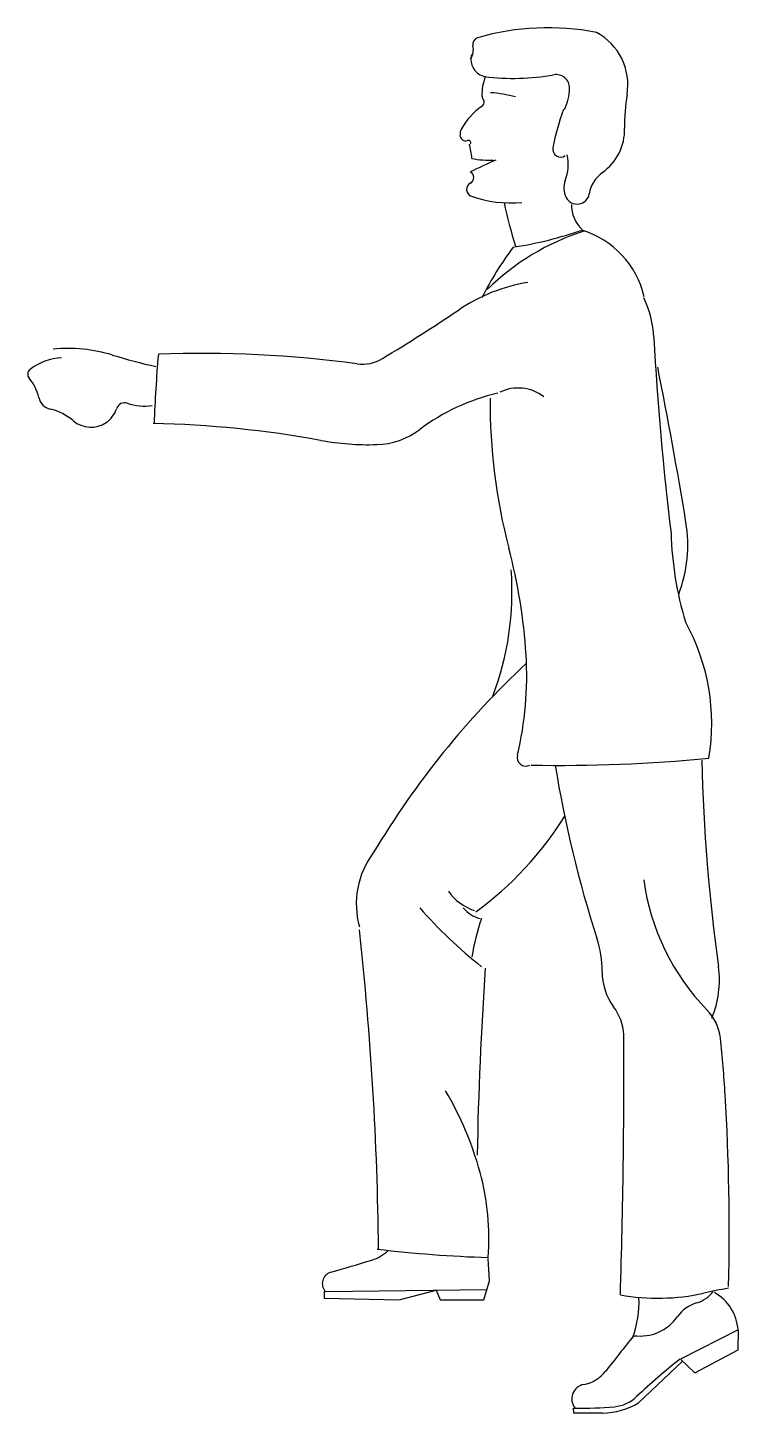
# Model space of a CAD drawing. Extents: x 13.56 to 14.53, y 16.47 to 18.35.
import ezdxf

# ---------------------------------------------------------------- set-up
doc = ezdxf.new("R2010")
doc.units = 0
doc.header["$LTSCALE"] = 0.4
doc.header["$MEASUREMENT"] = 0
doc.layers.add('PERSONA', color=31, linetype='CONTINUOUS')

msp = doc.modelspace()

# ---------------------------------------------------------------- linework, layer by layer
at = {"layer": 'PERSONA'}
for p, q in [((14.1892, 16.654), (14.1873, 16.6839)), ((13.9653, 16.6393), (13.9653, 16.6303)), ((13.9672, 16.6393), (14.1856, 16.6421)), ((14.0669, 16.6284), (14.1167, 16.6412)), ((14.1167, 16.6412), (14.1225, 16.6284)), ((14.1814, 16.6284), (14.1892, 16.654)), ((13.9653, 16.6303), (14.0669, 16.6284)), ((14.1225, 16.6284), (14.1814, 16.6284)), ((14.525, 16.5876), (14.4473, 16.548)), ((14.525, 16.5608), (14.5254, 16.5876)), ((14.4473, 16.548), (14.4667, 16.5297)), ((14.4667, 16.5297), (14.525, 16.5608)), ((14.4496, 16.5449), (14.3905, 16.4889)), ((14.3027, 16.482), (14.3047, 16.482)), ((14.3031, 16.4749), (14.3027, 16.482)), ((14.3423, 16.4753), (14.3031, 16.4749))]:
    msp.add_line(p, q, dxfattribs=at)
for centre, radius, start, end in [((14.2681, 18.0026), 0.3439, 79.0317, 106.0443), ((14.1756, 18.3243), 0.00925, 106.0443, 192.5958), ((14.2956, 18.2694), 0.0804, 350.6623, 61.8609), ((14.1435, 18.3171), 0.0237, 327.0466, 12.5958), ((14.1877, 18.304), 0.0239, 164.5723, 259.6958), ((14.2447, 18.2564), 0.0659, 158.5253, 182.1152), ((14.2211, 18.5943), 0.3162, 262.9113, 279.9839), ((14.2791, 18.265), 0.0182, 359.6956, 99.9839), ((14.1843, 18.2542), 0.00542, 182.1152, 220.4837), ((14.175, 18.2462), 0.00677, 304.7073, 40.4837), ((14.181, 18.1), 0.159, 74.2392, 86.563), ((14.2336, 18.2652), 0.0637, 332.6565, 359.6956), ((14.62, 18.216), 0.2484, 170.6623, 181.2073), ((14.2306, 18.166), 0.0908, 124.7073, 151.1473), ((14.6789, 18.0999), 0.4131, 160.7763, 168.1556), ((14.1649, 18.2022), 0.0158, 151.1473, 183.2275), ((14.157, 18.2018), 0.00794, 183.2275, 287.7914), ((14.1604, 18.1911), 0.00329, 330.8252, 107.7914), ((14.2999, 18.2093), 0.0718, 305.8305, 1.2073), ((13.7553, 18.1118), 0.4141, 8.084, 10.8119), ((14.2852, 18.1825), 0.0107, 168.1556, 305.9352), ((14.2344, 18.1618), 0.061, 339.1944, 12.2535), ((14.4139, 17.6537), 0.5576, 112.8272, 116.7329), ((14.1889, 18.2801), 0.1126, 257.8893, 272.8005), ((14.1678, 18.1281), 0.00981, 117.0225, 251.1932), ((14.1595, 18.1442), 0.00831, 297.0225, 64.5361), ((14.3176, 18.1302), 0.028, 159.1944, 207.3138), ((14.3685, 18.1143), 0.0454, 125.8305, 170.0474), ((14.2193, 18.2794), 0.1696, 251.1932, 274.4857), ((14.3075, 18.125), 0.0166, 207.3138, 350.0474), ((14.8147, 18.2389), 0.6196, 191.9808, 197.608), ((14.3457, 18.1074), 0.0459, 179.434, 226.4052), ((14.4178, 17.756), 0.3316, 107.7563, 134.3594), ((14.149, 18.5407), 0.4957, 278.565, 289.4511), ((14.2768, 17.9541), 0.1248, 13.4453, 72.6237), ((14.5777, 17.7803), 0.4471, 142.8084, 153.1462), ((14.2791, 17.7706), 0.2351, 99.34, 123.9618), ((14.2688, 17.9205), 0.1426, 3.0531, 25.4062), ((12.8191, 19.9383), 2.3784, 301.0044, 303.9618), ((13.6187, 17.705), 0.2084, 73.1036, 95.4219), ((18.2542, 18.1331), 3.8485, 183.0531, 187.0091), ((13.6145, 17.8239), 0.0769, 92.9082, 127.3395), ((13.9312, 18.7341), 0.8671, 253.1036, 257.1311), ((15.6728, 17.7381), 1.9387, 175.0493, 177.8163), ((13.8, 16.313), 1.5935, 82.4305, 92.11), ((14.0169, 17.9451), 0.053, 262.4305, 301.0044), ((13.5729, 17.8784), 0.00823, 127.3395, 220.2005), ((8.1117, 16.6288), 6.4292, 9.39852, 11.29337), ((13.52, 17.8337), 0.061, 12.5808, 40.2005), ((14.2276, 17.8032), 0.0567, 52.2089, 115.9668), ((13.5998, 17.8515), 0.0207, 192.5808, 256.9822), ((13.6957, 17.8288), 0.0112, 71.2592, 161.8401), ((13.7233, 17.9101), 0.0746, 251.2592, 277.4726), ((14.2621, 17.5807), 0.279, 102.8224, 126.8737), ((14.9489, 17.8378), 0.759, 179.3783, 194.8301), ((13.5786, 17.76), 0.0733, 49.5373, 76.9822), ((13.65, 17.8438), 0.0369, 304.3831, 341.8401), ((13.65, 17.8437), 0.0368, 229.5373, 304.3831), ((13.7053, 16.3861), 1.4261, 79.683, 88.8387), ((14.0334, 17.8856), 0.1022, 271.7201, 306.8737), ((14.0256, 18.1454), 0.3621, 259.683, 271.7201), ((14.2695, 17.648), 0.1875, 339.1978, 9.3985), ((14.8876, 17.6758), 0.4533, 181.5514, 196.9025), ((13.4982, 17.4538), 0.7416, 3.5282, 14.8301), ((13.82, 17.5848), 0.3994, 339.2916, 4.2225), ((14.2066, 17.4068), 0.2828, 350.433, 29.0045), ((15.0445, 16.626), 1.18, 133.0532, 149.1041), ((13.7753, 17.4708), 0.464, 346.6546, 3.5282), ((14.2382, 17.361), 0.0118, 166.6546, 296.7835), ((14.2829, 19.4699), 2.1198, 268.9886, 275.482), ((15.8096, 17.5956), 1.5512, 189.0933, 197.9853), ((16.8914, 17.4129), 2.4161, 181.3242, 187.9629), ((13.8977, 17.5265), 0.4631, 306.0826, 328.0904), ((14.1239, 17.1629), 0.115, 143.1037, 195.6519), ((14.7059, 17.237), 0.3111, 187.6784, 224.2365), ((14.1887, 17.2177), 0.0667, 214.172, 252.3518), ((14.5615, 17.5634), 0.6183, 220.9815, 231.6919), ((14.186, 17.183), 0.041, 217.7816, 256.2442), ((9.5522, 16.6439), 4.4872, 0.6746, 6.1943), ((14.4464, 17.0486), 0.2844, 160.567, 171.3198), ((14.1956, 17.0717), 0.1457, 359.9719, 17.9853), ((19.0304, 16.7387), 4.8588, 176.0159, 179), ((14.4213, 17.0716), 0.0801, 179.9719, 216.2946), ((14.3672, 17.0599), 0.1326, 337.2281, 7.9629), ((14.2999, 16.9824), 0.0706, 3.1199, 36.2946), ((14.4362, 16.9744), 0.0653, 6.2697, 44.2365), ((5.1884, 16.9288), 9.1822, 358.16485, 0.35809), ((12.9698, 16.8132), 1.5405, 3.4193, 6.2697), ((13.7393, 16.6804), 0.4531, 15.3182, 30.5006), ((11.4425, 16.722), 3.0706, 358.5852, 3.4193), ((13.8394, 16.7099), 0.3488, 355.9612, 14.9897), ((14.2383, 18.3543), 1.6697, 263.0803, 268.249), ((13.0406, 19.8976), 3.3644, 286.1126, 287.1017), ((14.0135, 16.7357), 0.0562, 287.1017, 313.2938), ((13.9787, 16.6502), 0.0158, 106.1126, 223.3576), ((14.4575, 16.6647), 0.0422, 285.8709, 322.9291), ((14.6538, 15.8373), 0.8189, 99.9612, 102.3614), ((14.4162, 16.9215), 0.2911, 260.0514, 282.3614), ((14.2588, 16.624), 0.1323, 339.5773, 3.0408), ((14.4818, 16.5789), 0.0469, 105.8709, 145.0357), ((14.4621, 16.5832), 0.063, 3.9499, 60.5211), ((14.3923, 16.6415), 0.0623, 262.2001, 325.0357), ((60.9357, -20.0544), 59.238, 141.799367, 141.857687), ((14.9629, 15.8887), 0.8375, 128.0714, 133.3695), ((14.3068, 16.563), 0.0501, 280.8996, 321.8577), ((14.32, 16.4944), 0.0198, 100.8996, 218.9414), ((14.3531, 16.5341), 0.0505, 275.3687, 313.3695), ((14.3144, 16.9465), 0.4647, 268.8023, 275.3687), ((14.341, 16.5722), 0.0969, 270.8037, 300.7442)]:
    msp.add_arc(centre, radius, start, end, dxfattribs=at)

doc.saveas('drawing.dxf')
